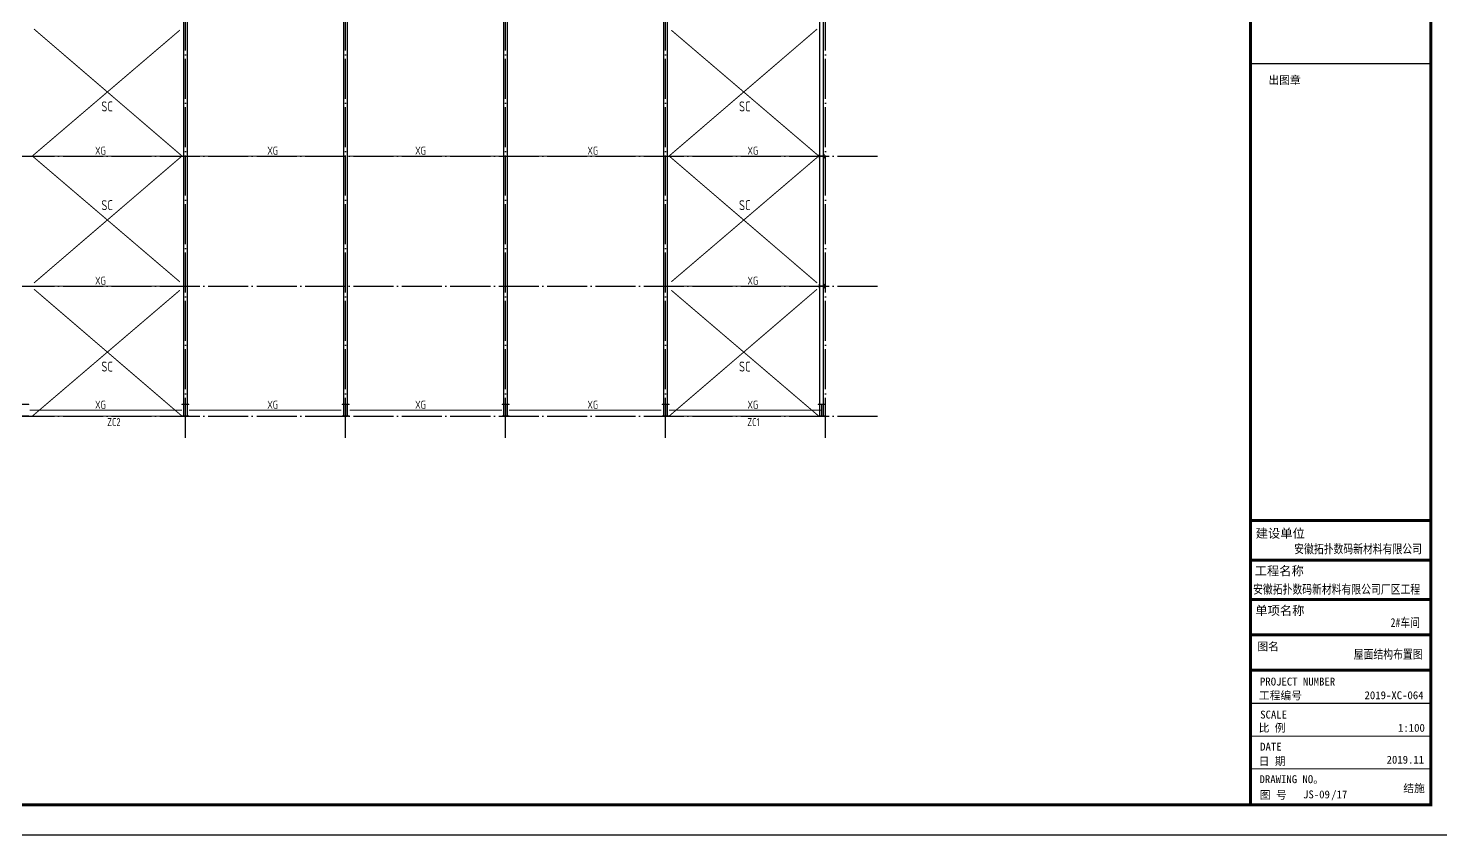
# Model space of a CAD drawing. Extents: x 19118 to 566552, y -1188739 to 92943.
# Drawn here: x 163848 to 234455, y -490293 to -449985 of the extents above; entities that cross this region are included whole.
import ezdxf

# ---------------------------------------------------------------- set-up
doc = ezdxf.new("R2010")
doc.units = 0
doc.header["$LTSCALE"] = 1000
doc.header["$MEASUREMENT"] = 0
doc.linetypes.add('DOTE', pattern=[2.42, 2, -0.2, 0.02, -0.2])
for name, color, linetype in [('10', 7, 'CONTINUOUS'), ('DOTE', 9, 'DOTE'), ('PUB_TITLE', 4, 'CONTINUOUS'), ('TEXT', 7, 'CONTINUOUS'), ('ZC', 6, 'CONTINUOUS'), ('图框', 4, 'CONTINUOUS'), ('屋面支撑', 1, 'CONTINUOUS'), ('系杆', 7, 'CONTINUOUS')]:
    doc.layers.add(name, color=color, linetype=linetype)
doc.layers.add('柱_主零件_实线', color=51, linetype='CONTINUOUS', lineweight=18)
doc.layers.add('钢架', color=63, linetype='CONTINUOUS', lineweight=25)
doc.styles.add('-黑体', font='SimSun.ttf')
doc.styles.add('TSSD_Rein', font='atssdeng.shx', dxfattribs={"width": 0.7, "bigfont": 'atssdchn.shx'})
doc.styles.add('宋体', font='SimSun.ttf', dxfattribs={"width": 0.8})
doc.styles.add('黑体', font='simhei.ttf', dxfattribs={"width": 0.6, "height": 4.3})

msp = doc.modelspace()

# ---------------------------------------------------------------- linework, layer by layer
at = {"layer": 'DOTE', "color": 8}
for p, q in [((171708.4, -470449.98), (171708.4, -415942.91)), ((179708.4, -470449.98), (179708.4, -415942.91)), ((187708.4, -470449.98), (187708.4, -415942.91)), ((195708.4, -470449.98), (195708.4, -415942.91)), ((203708.4, -470449.98), (203708.4, -415942.91)), ((97826.88, -456369.95), (206364.14, -456369.95)), ((97826.88, -462869.95), (206364.14, -462869.95)), ((97826.88, -469369.95), (206364.14, -469369.95))]:
    msp.add_line(p, q, dxfattribs=at)
at = {"layer": 'PUB_TITLE'}
msp.add_lwpolyline([(77811.65, -490292.8), (235461.65, -490292.8), (235461.65, -401192.8), (77811.65, -401192.8)], close=True, dxfattribs=at)
at = {"layer": 'PUB_TITLE', "const_width": 150}
msp.add_lwpolyline([(81561.65, -488792.8), (233961.65, -488792.8), (233961.65, -402692.8), (81561.65, -402692.8)], close=True, dxfattribs=at)
at = {"layer": 'ZC', "const_width": 50}
for points in [[(171521.68, -469369.95), (163883.4, -469369.95)], [(203333.39, -469369.95), (195883.4, -469369.95)], [(203333.39, -469369.95), (195883.4, -469369.95)]]:
    msp.add_lwpolyline(points, dxfattribs=at)
at = {"layer": '图框', "color": 4, "const_width": 147.89}
msp.add_lwpolyline([(224947.8, -402692.8), (233961.65, -402692.8), (233961.65, -488792.8), (224947.8, -488792.8)], close=True, dxfattribs=at)
at = {"layer": '图框', "color": 0, "const_width": 75}
msp.add_lwpolyline([(224947.8, -451754.46), (233961.65, -451754.46)], dxfattribs=at)
at = {"layer": '图框', "color": 4}
for points, const_width in [([(224947.8, -474593.09), (233928.89, -474593.09)], 149.4), ([(224947.8, -476568.6), (233931.66, -476568.6)], 149.4), ([(224947.8, -478540.4), (233961.65, -478540.4)], 149.4), ([(224947.8, -480296.5), (233961.65, -480296.5)], 149.4), ([(224947.8, -482073.33), (233961.65, -482073.33)], 149.4), ([(224947.8, -483721.61), (233961.65, -483721.61)], 60.51), ([(224947.8, -485367.04), (233961.65, -485367.04)], 60.51), ([(224947.8, -487000), (233961.65, -487000)], 60.51)]:
    msp.add_lwpolyline(points, dxfattribs=dict(at, const_width=const_width))
at = {"layer": '屋面支撑', "const_width": 50}
for points in [[(164053.4, -456369.95), (171425.49, -450079.75)], [(164135.78, -450025.48), (171533.4, -456369.95)], [(203281.01, -450025.48), (195883.4, -456369.95)], [(203363.39, -456369.95), (195991.3, -450079.75)], [(164053.4, -456369.95), (171425.49, -462660.15)], [(164135.78, -462714.42), (171533.4, -456369.95)], [(203281.01, -462714.42), (195883.4, -456369.95)], [(203363.39, -456369.95), (195991.3, -462660.15)], [(164053.4, -469369.95), (171425.49, -463079.75)], [(164135.78, -463025.48), (171533.4, -469369.95)], [(203281.01, -463025.48), (195883.4, -469369.95)], [(203363.39, -469369.95), (195991.3, -463079.75)]]:
    msp.add_lwpolyline(points, dxfattribs=at)
at = {"layer": '柱_主零件_实线', "ltscale": 20}
for p, q in [((203383.39, -456469.95), (203383.39, -456269.95)), ((203383.39, -456269.95), (203397.4, -456269.95)), ((203397.4, -456469.95), (203383.39, -456469.95)), ((203397.4, -456269.95), (203397.4, -456469.95)), ((203397.4, -456364.95), (203619.4, -456364.95)), ((203619.4, -456374.95), (203397.4, -456374.95)), ((203619.4, -456269.95), (203633.39, -456269.95)), ((203619.4, -456469.95), (203619.4, -456269.95)), ((203633.39, -456469.95), (203619.4, -456469.95)), ((203633.39, -456269.95), (203633.39, -456469.95)), ((203383.39, -462969.95), (203383.39, -462769.95)), ((203383.39, -462769.95), (203397.4, -462769.95)), ((203397.4, -462969.95), (203383.39, -462969.95)), ((203397.4, -462769.95), (203397.4, -462969.95)), ((203397.4, -462864.95), (203619.4, -462864.95)), ((203619.4, -462874.95), (203397.4, -462874.95)), ((203619.4, -462769.95), (203633.39, -462769.95)), ((203619.4, -462969.95), (203619.4, -462769.95)), ((203633.39, -462969.95), (203619.4, -462969.95)), ((203633.39, -462769.95), (203633.39, -462969.95)), ((163883.4, -468769.94), (163533.4, -468769.94)), ((163533.4, -468789.94), (163883.4, -468789.94)), ((163883.4, -468789.94), (163883.4, -468769.94)), ((171883.3, -468769.94), (171533.3, -468769.94)), ((171533.3, -468769.94), (171533.3, -468789.94)), ((171533.3, -468789.94), (171883.3, -468789.94)), ((171701.3, -468789.94), (171701.3, -469349.94)), ((171715.3, -469349.94), (171715.3, -468789.94)), ((171883.3, -468789.94), (171883.3, -468769.94)), ((179883.3, -468769.94), (179533.3, -468769.94)), ((179533.3, -468769.94), (179533.3, -468789.94)), ((179533.3, -468789.94), (179883.3, -468789.94)), ((179701.3, -468789.94), (179701.3, -469349.94)), ((179715.3, -469349.94), (179715.3, -468789.94)), ((179883.3, -468789.94), (179883.3, -468769.94)), ((187883.3, -468769.94), (187533.3, -468769.94)), ((187533.3, -468769.94), (187533.3, -468789.94)), ((187533.3, -468789.94), (187883.3, -468789.94)), ((187701.3, -468789.94), (187701.3, -469349.94)), ((187715.3, -469349.94), (187715.3, -468789.94)), ((187883.3, -468789.94), (187883.3, -468769.94)), ((195883.3, -468769.94), (195533.3, -468769.94)), ((195533.3, -468769.94), (195533.3, -468789.94)), ((195533.3, -468789.94), (195883.3, -468789.94)), ((195701.3, -468789.94), (195701.3, -469349.94)), ((195715.3, -469349.94), (195715.3, -468789.94)), ((195883.3, -468789.94), (195883.3, -468769.94)), ((203683.3, -468769.94), (203333.3, -468769.94)), ((203333.3, -468769.94), (203333.3, -468789.94)), ((203333.3, -468789.94), (203683.3, -468789.94)), ((203501.3, -468789.94), (203501.3, -469349.94)), ((203515.3, -469349.94), (203515.3, -468789.94)), ((203683.3, -468789.94), (203683.3, -468769.94)), ((163883.4, -469349.94), (163533.4, -469349.94)), ((163533.4, -469369.94), (163883.4, -469369.94)), ((163883.4, -469369.94), (163883.4, -469349.94)), ((171533.3, -469349.94), (171533.3, -469369.94)), ((171883.3, -469349.94), (171533.3, -469349.94)), ((171533.3, -469369.94), (171883.3, -469369.94)), ((171883.3, -469369.94), (171883.3, -469349.94)), ((179533.3, -469349.94), (179533.3, -469369.94)), ((179883.3, -469349.94), (179533.3, -469349.94)), ((179533.3, -469369.94), (179883.3, -469369.94)), ((179883.3, -469369.94), (179883.3, -469349.94)), ((187533.3, -469349.94), (187533.3, -469369.94)), ((187883.3, -469349.94), (187533.3, -469349.94)), ((187533.3, -469369.94), (187883.3, -469369.94)), ((187883.3, -469369.94), (187883.3, -469349.94)), ((195533.3, -469349.94), (195533.3, -469369.94)), ((195883.3, -469349.94), (195533.3, -469349.94)), ((195533.3, -469369.94), (195883.3, -469369.94)), ((195883.3, -469369.94), (195883.3, -469349.94)), ((203333.3, -469349.94), (203333.3, -469369.94)), ((203683.3, -469349.94), (203333.3, -469349.94)), ((203333.3, -469369.94), (203683.3, -469369.94)), ((203683.3, -469369.94), (203683.3, -469349.94))]:
    msp.add_line(p, q, dxfattribs=at)
at = {"layer": '系杆', "const_width": 50}
for points in [[(163915.4, -456369.95), (171534.14, -456369.95)], [(179501.39, -456369.95), (171882.65, -456369.95)], [(179915.4, -456369.95), (187534.14, -456369.95)], [(195501.39, -456369.95), (187882.65, -456369.95)], [(203501.39, -456369.95), (195882.65, -456369.95)], [(163915.4, -462869.95), (171534.14, -462869.95)], [(203501.39, -462869.95), (195882.65, -462869.95)], [(163915.4, -469069.95), (171534.14, -469069.95)], [(179501.39, -469069.95), (171882.65, -469069.95)], [(179915.4, -469069.95), (187534.14, -469069.95)], [(195501.39, -469069.95), (187882.65, -469069.95)], [(203501.39, -469069.95), (195882.65, -469069.95)]]:
    msp.add_lwpolyline(points, dxfattribs=at)
at = {"layer": '钢架'}
for points in [[(171808.4, -469369.95), (171808.4, -417369.95), (171608.4, -417369.95), (171608.4, -469369.95), (171808.4, -469369.95)], [(179808.4, -469369.95), (179808.4, -417369.95), (179608.4, -417369.95), (179608.4, -469369.95), (179808.4, -469369.95)], [(187808.4, -469369.95), (187808.4, -417369.95), (187608.4, -417369.95), (187608.4, -469369.95), (187808.4, -469369.95)], [(195808.4, -469369.95), (195808.4, -417369.95), (195608.4, -417369.95), (195608.4, -469369.95), (195808.4, -469369.95)], [(203608.4, -469369.95), (203608.4, -417369.95), (203408.4, -417369.95), (203408.4, -469369.95), (203608.4, -469369.95)]]:
    msp.add_lwpolyline(points, dxfattribs=at)

# ---------------------------------------------------------------- texts
at = {"layer": '10', "style": 'TSSD_Rein', "width": 0.8}
for p in [(167188.28, -456301.99), (167188.28, -456301.99), (175797.74, -456301.99), (175797.74, -456301.99), (183188.28, -456301.99), (183188.28, -456301.99), (191797.74, -456301.99), (191797.74, -456301.99), (199797.74, -456301.99), (167188.28, -462801.99), (199797.74, -462801.99), (167188.28, -469001.99), (167188.28, -469001.99), (175797.74, -469001.99), (175797.74, -469001.99), (183188.28, -469001.99), (183188.28, -469001.99), (191797.74, -469001.99), (191797.74, -469001.99), (199797.74, -469001.99)]:
    msp.add_text('XG', height=400, dxfattribs=at).set_placement(p)
at = {"layer": 'TEXT', "color": 3, "style": '-黑体', "width": 0.8}
for s, p in [('安徽拓扑数码新材料有限公司', (227130.57, -476227.64)), ('安徽拓扑数码新材料有限公司厂区工程', (225074.64, -478244.36)), ('2#车间', (231945.39, -479913.86)), ('屋面结构布置图', (230107.23, -481492.99))]:
    msp.add_text(s, height=450.225, dxfattribs=at).set_placement(p)
at = {"layer": 'ZC', "style": 'TSSD_Rein', "width": 0.8}
for s, p in [('ZC2', (167794.01, -469868.26)), ('ZC1', (199794.01, -469868.26)), ('ZC1', (199794.01, -469868.26))]:
    msp.add_text(s, height=400, dxfattribs=at).set_placement(p)
at = {"layer": '图框', "color": 4}
for s, height, style, p in [('出图章', 394.416, '黑体', (225840.54, -452775.09)), ('建设单位', 450, '黑体', (225205.26, -475452.12)), ('工程名称', 450, '黑体', (225155.44, -477329.45)), ('单项名称', 450, '黑体', (225185.44, -479310.94)), ('图名', 394.416, '黑体', (225289.28, -481084.06)), ('工程编号', 394.416, '黑体', (225366.49, -483531.04)), ('2019-XC-064', 394.416, '宋体', (230643.97, -483517.41)), ('SCALE', 394.416, '黑体', (225429.33, -484484.32)), ('比 例', 394.416, '黑体', (225353.21, -485148.76)), ('1:100', 394.416, '宋体', (232318.7, -485147.18)), ('DATE', 394.416, '黑体', (225427.26, -486087.25)), ('日 期', 394.416, '黑体', (225353.21, -486817.98)), ('2019.11', 394.416, '宋体', (231747.82, -486739.42)), ('DRAWING NO。', 394.416, '黑体', (225396.15, -487714.3)), ('图 号', 394.416, '黑体', (225409.22, -488501.89))]:
    msp.add_text(s, height=height, dxfattribs=dict(at, style=style)).set_placement(p)
at = {"layer": '图框', "color": 0, "style": '黑体'}
msp.add_text('PROJECT NUMBER', height=394.416, dxfattribs=at).set_placement((225419.68, -482833.84))
at = {"layer": '图框', "color": 3, "style": '宋体'}
for s, p in [('结施', (232584.59, -488168.12)), ('JS-09', (227572.52, -488474.36)), ('/17', (228979.1, -488474.36))]:
    msp.add_text(s, height=394.416, dxfattribs=at).set_placement(p)
at = {"layer": '屋面支撑', "style": 'TSSD_Rein', "width": 0.8}
for p in [(167501, -454142.97, 8), (199377.33, -454142.97, 8), (167501, -459077.7, 8), (199377.33, -459077.7, 8), (167501, -467142.97, 8), (199377.33, -467142.97, 8)]:
    msp.add_text('SC', height=500, dxfattribs=at).set_placement(p)

doc.saveas('drawing.dxf')
